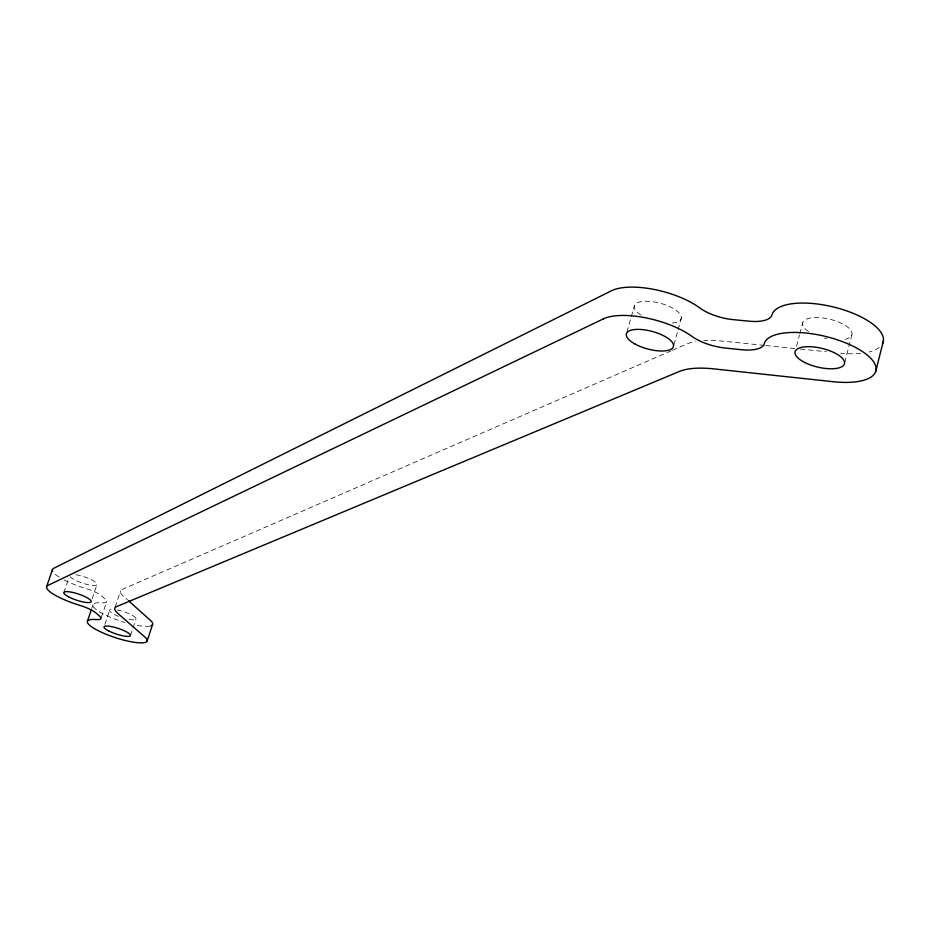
<?xml version="1.0" encoding="UTF-8"?>
<svg xmlns="http://www.w3.org/2000/svg" width="930" height="930" viewBox="0 0 930 930"><rect width="100%" height="100%" fill="white"/><g stroke="black" fill="none" stroke-linecap="round" stroke-linejoin="round"><path stroke-width="0.7" stroke-dasharray="4.65 3.49" d="M844.754 362.549L851.868 334.893M796.545 346.181L799.451 335.172M799.812 333.789L802.718 322.78M673.901 344.798L677.749 330.975M678.121 329.639L681.341 318.083M626.867 332.15L634.423 305.598M130.491 635.515L132.618 629.133M133.048 627.855L136.013 618.903M101.393 617.334L106.601 601.838M104.881 624.414L109.589 610.359M115.157 607.081L120.586 590.875M92.117 598.943L97.022 584.447M91.768 608.394L93.07 604.558M63.798 592.666L68.75 578.181M671.1 350.854L122.283 589.411A37.084 8.486 18.1 0 0 123.283 596.095L127.457 599.827M672.437 350.273L687.084 343.902A61.264 22.611 14.3 0 1 695.396 341.484M764.413 345.402L721.262 340.996A61.264 22.611 14.3 0 0 703.871 340.496M765.855 345.542L794.615 348.483M800.37 349.064L826.27 351.703M64.089 579.936A32.538 7.417 18.5 0 0 84.839 588.167A18.228 4.08 18.4 0 1 101.568 595.99L105.264 599.234A18.17 4.057 18.4 0 1 101.661 602.826A31.388 6.929 18.2 0 0 95.627 609.104A31.388 6.929 18.2 0 0 124.957 622.472M58.95 577.019A32.538 7.417 18.5 0 1 53.824 572.95M150.067 626.029A31.388 6.929 18.2 0 1 134.838 624.96M879.269 347.448A57.242 22.239 13.4 0 1 869.201 351.947M860.68 353.388A57.242 22.239 13.4 0 1 840.65 353.179M640.91 315.072A24.296 9.288 15 0 1 642.549 301.448A24.296 9.288 15 0 1 676.831 310.864A24.296 9.288 15 0 1 670.321 323.152M808.484 331.51A25.319 9.835 13.4 0 1 810.762 317.955A25.319 9.835 13.4 0 1 845.242 325.395A25.319 9.835 13.4 0 1 844.859 339.357M826.956 338.741A25.319 9.835 13.4 0 1 824.457 338.171M116.924 609.906A13.892 3.069 18.2 0 1 134.955 617.125A13.892 3.069 18.2 0 1 127.387 619.066M118.575 616.346A13.892 3.069 18.2 0 1 112.693 609.394M75.853 574.728A14.392 3.278 18.5 0 1 95.511 582.238A14.392 3.278 18.5 0 1 88.327 584.761A14.392 3.278 18.5 0 1 70.145 576.74"/><path stroke-width="1.4" d="M875.665 371.57L883.395 340.985M147.126 641.026L152.613 624.402M87.455 621.17L91.338 609.673M46.558 586.807L52.44 569.683M128.503 600.757L150.404 620.345A31.388 6.929 18.2 0 1 152.008 625.216M52.615 571.159A32.538 7.417 18.5 0 1 53.777 568.277L611.452 290.776A54.917 21.018 15 0 1 699.86 308.004A32.224 12.567 14.4 0 0 733.189 319.641L749.069 321.187A32.352 12.636 14.2 0 0 771.947 314.933A57.242 22.239 13.4 0 1 835.931 307.609A57.242 22.239 13.4 0 1 882.442 343.809M151.485 625.541A31.388 6.929 18.2 0 1 150.834 625.809M603.372 318.874L47.872 585.447A32.608 7.219 18.5 0 0 79.097 605.116A18.263 3.964 18.4 0 1 95.871 612.882L99.591 616.079A18.205 3.941 18.4 0 1 96.022 619.543A31.457 6.743 18.2 0 0 93.558 628.099A31.457 6.743 18.2 0 0 132.351 641.991A31.457 6.743 18.2 0 0 144.882 637.038L117.575 613.161A37.154 8.254 18.1 0 1 116.517 606.639L679.47 371.419A61.461 22.053 14.4 0 1 713.659 368.861L833.28 381.719A57.439 21.704 13.5 0 0 875.665 366.002A57.439 21.704 13.5 0 0 819.388 335.067A57.439 21.704 13.5 0 0 764.228 343.775A32.457 12.334 14.3 0 1 741.361 349.715L725.458 348.076A32.341 12.264 14.5 0 1 692.001 336.428A55.102 20.507 15.1 0 0 603.372 318.874M635.109 344.077A24.378 9.068 15.1 0 0 673.285 346.995A24.378 9.068 15.1 0 0 641.328 329.511A24.378 9.068 15.1 0 0 635.109 344.077M804.869 362.549A25.412 9.602 13.5 0 0 844.405 363.932A25.412 9.602 13.5 0 0 810.042 346.704A25.412 9.602 13.5 0 0 804.869 362.549M109.031 631.11A13.915 2.976 18.2 0 0 130.374 635.783A13.915 2.976 18.2 0 0 112.391 626.797A13.915 2.976 18.2 0 0 109.031 631.11M69.053 597.083A14.427 3.197 18.5 0 0 91.105 601.873A14.427 3.197 18.5 0 0 72.389 592.375A14.427 3.197 18.5 0 0 69.053 597.083"/></g></svg>
